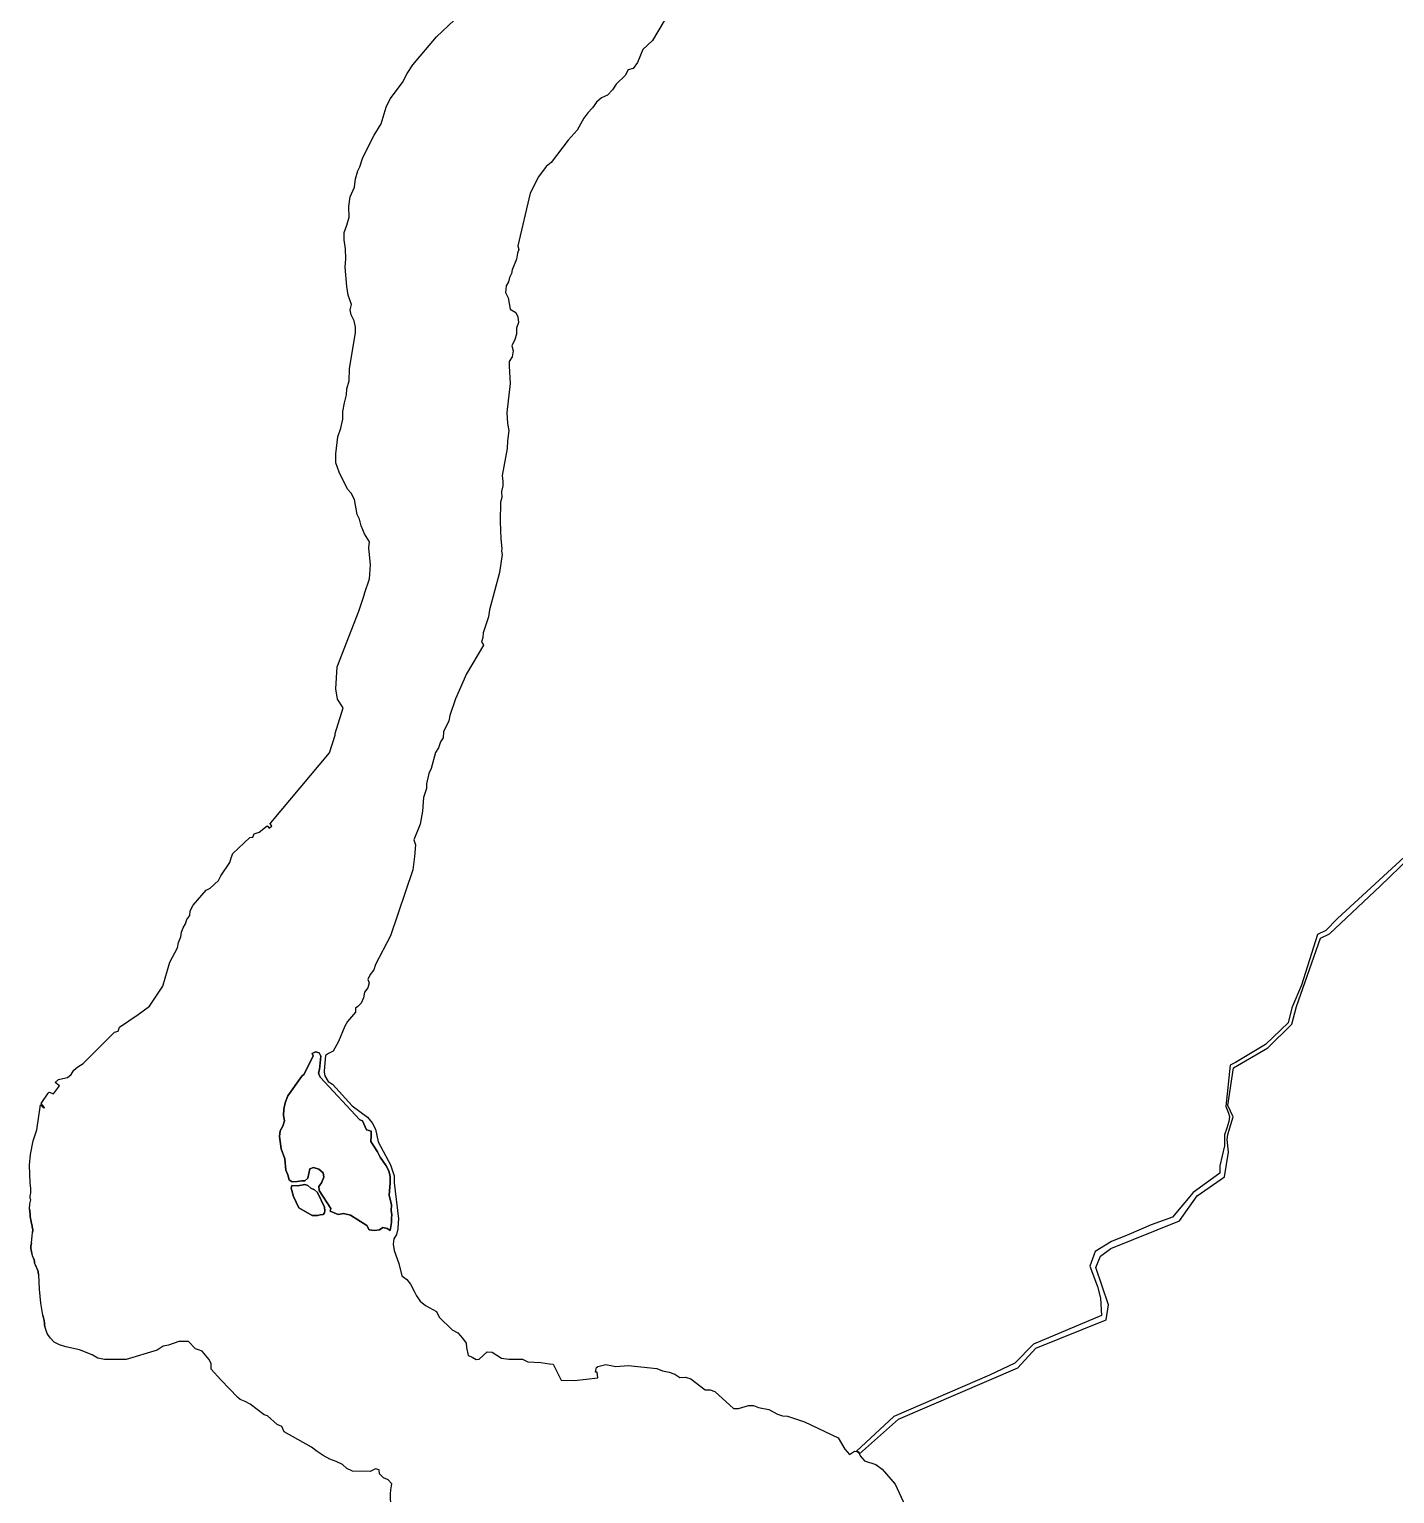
# Model space of a CAD drawing. Extents: x 708293 to 716990, y 4902010 to 4917550.
# Drawn here: x 713790 to 714810, y 4909771 to 4910865 of the extents above; entities that cross this region are included whole.
import ezdxf

# ---------------------------------------------------------------- set-up
doc = ezdxf.new("R2010")
doc.units = 0
for name, color, linetype in [('river-fill', 7, 'Continuous'), ('river_lake_canal', 7, 'Continuous'), ('Underground', 7, 'Continuous')]:
    doc.layers.add(name, color=color, linetype=linetype)

msp = doc.modelspace()

# ---------------------------------------------------------------- linework, layer by layer
at = {"layer": 'river-fill'}
for points in [[(714273.5, 4910887.4), (714255.3, 4910856.5), (714248, 4910849.7), (714244, 4910840), (714240.9, 4910835.6), (714237.1, 4910834.4), (714234.8, 4910830.3), (714228.2, 4910823.9), (714225.3, 4910819.5), (714221.6, 4910815.6)], [(714035.1, 4910759), (714036.7, 4910762.1), (714038.8, 4910768.3), (714039.9, 4910771.1), (714047.4, 4910785.6), (714052.7, 4910794.2), (714056.3, 4910806.6), (714059.4, 4910812.8), (714068.7, 4910825.1), (714072, 4910831.7), (714076.2, 4910838.3), (714093.9, 4910859.1), (714107.2, 4910871.6)], [(714221.6, 4910815.6), (714217.2, 4910813.5), (714213.4, 4910810.4), (714210.6, 4910806), (714207, 4910802.4), (714203.9, 4910798.3), (714199.1, 4910789.5), (714192.3, 4910781.9), (714179.6, 4910765.4), (714176, 4910762.4), (714170.1, 4910754.5), (714163.9, 4910742.3), (714154.7, 4910703), (714155.5, 4910700.3), (714154.4, 4910697.5), (714153.7, 4910693.1), (714150.6, 4910685.2), (714149.9, 4910682.3), (714148.6, 4910679.5), (714147.7, 4910676.2), (714145.9, 4910673.2), (714145.6, 4910668.3), (714147.4, 4910664.3), (714149.1, 4910655.7), (714153.2, 4910653.3), (714154.7, 4910650.1), (714155.1, 4910645.7), (714153.7, 4910641.6), (714153.6, 4910637.1), (714152.4, 4910633), (714150.2, 4910628.4), (714151.2, 4910624.6), (714150.4, 4910620.1), (714148.3, 4910616.6), (714148.2, 4910613.1), (714149, 4910600.2), (714146.6, 4910578.6), (714147.1, 4910570.4), (714148.1, 4910565.1), (714146.9, 4910557.5), (714146.7, 4910551.6), (714142.9, 4910531.5), (714143.5, 4910527.1), (714143.5, 4910523.9), (714142.5, 4910519.5), (714142.7, 4910515.2), (714141.7, 4910511.5), (714141.4, 4910497.2), (714142.1, 4910484.2), (714142.8, 4910477), (714142.6, 4910474.9), (714143, 4910472.5), (714141, 4910459), (714133.5, 4910431.2), (714132.9, 4910425.9), (714128.8, 4910414), (714128.5, 4910410.6), (714127.5, 4910407.1), (714128.9, 4910405.5), (714129.2, 4910404.7), (714116.4, 4910383.5), (714108.1, 4910364.6), (714103.9, 4910352.3), (714103.2, 4910348.4), (714099.3, 4910340.1), (714099, 4910335.7), (714096.9, 4910332.5), (714095.5, 4910328.1), (714093.2, 4910324.6), (714090, 4910312.6), (714088.2, 4910309), (714086.5, 4910301.1), (714086.5, 4910297.8), (714084.3, 4910291.1), (714083.5, 4910280.7), (714081.8, 4910271.1), (714077.1, 4910259.5), (714078.2, 4910255.7), (714077.6, 4910246.9), (714076.2, 4910237.1), (714059.5, 4910187.7), (714048.4, 4910166.3), (714047.1, 4910162.3), (714044.5, 4910158.9), (714042.8, 4910155.2), (714043.8, 4910152.5), (714042.7, 4910148.8), (714040.3, 4910145.5), (714039.4, 4910141.4), (714037.8, 4910137.3), (714035.2, 4910134.8), (714033.5, 4910133.6), (714033.5, 4910130.7), (714027.5, 4910123.6), (714025.4, 4910120.2), (714020.9, 4910108.7), (714016.7, 4910101.5), (714013.2, 4910099.9), (714011.1, 4910098.2), (714010, 4910086.9), (714010, 4910085.9)], [(713800.6, 4910058.9), (713801.3, 4910059.6), (713798.6, 4910062.5), (713804, 4910070.3), (713804.7, 4910071), (713807.9, 4910069.8), (713812.3, 4910075.7), (713809.1, 4910078.2), (713811.6, 4910080.5), (713814.8, 4910081.1), (713818.3, 4910081.8), (713821.1, 4910084.2), (713823.1, 4910087.4), (713826, 4910089.8), (713830.2, 4910092.3), (713853.4, 4910115.7), (713856.3, 4910116.6), (713857.3, 4910119.5), (713871.2, 4910128.9), (713879.7, 4910135.1), (713889.7, 4910150), (713894.7, 4910168.1), (713900.5, 4910178.7), (713901.3, 4910182.7), (713903, 4910187), (713903.5, 4910190.4), (713904.7, 4910193.6), (713906.5, 4910196.7), (713907.4, 4910199.9), (713909.7, 4910202.9), (713909.9, 4910206.3), (713912.2, 4910210.6), (713921.9, 4910221.9), (713925, 4910223.4), (713931.1, 4910229.1), (713933, 4910232.6), (713939.7, 4910242.4), (713940.5, 4910245.9), (713941.9, 4910249.3), (713954.5, 4910261.1), (713956.7, 4910261.4), (713957.9, 4910263.9), (713961.6, 4910265.2), (713967.5, 4910269.9), (713969.1, 4910268.1), (713971.1, 4910269.8), (713969.4, 4910271.5), (713970.3, 4910272.2), (714014.1, 4910324.3), (714018.2, 4910337.6), (714018.3, 4910338.7), (714024.2, 4910358), (714020.1, 4910364.4), (714018.8, 4910372.2), (714019.9, 4910388.7), (714036, 4910430.3), (714040.1, 4910442.8), (714040.3, 4910443.3), (714043.9, 4910454.3), (714044.7, 4910464.7), (714043.5, 4910477.6), (714044, 4910481.9), (714040.3, 4910487.9), (714037.6, 4910493.8), (714036.5, 4910498.8), (714034.8, 4910502.4), (714032.7, 4910513.5), (714030.3, 4910518.3), (714027.6, 4910521.4), (714021.2, 4910533.9), (714018.9, 4910541), (714018.7, 4910547.6), (714020.3, 4910560.4), (714022.6, 4910566.8), (714023.9, 4910573.5), (714024.1, 4910579.4), (714025.2, 4910585.7), (714026.8, 4910591.7), (714027, 4910596.3), (714028.8, 4910602.2), (714029.1, 4910611.1), (714033.5, 4910638.3), (714033.6, 4910642.4), (714032.4, 4910647.1), (714030.3, 4910651.6), (714029.5, 4910655.3), (714030.6, 4910659.2), (714028.1, 4910666.3), (714027, 4910672.8), (714025.8, 4910687.1), (714026.3, 4910693.3), (714026.1, 4910700.7), (714025, 4910707.5), (714025.1, 4910713), (714027.1, 4910718.5), (714028.7, 4910724.5), (714028.5, 4910732.4), (714029.6, 4910739.6), (714032.7, 4910746.9), (714033.5, 4910753), (714035.1, 4910759)], [(714010, 4910085.9), (714010.7, 4910083.2), (714013, 4910078.8), (714016.2, 4910076.9), (714031, 4910060.7), (714042.4, 4910052.2), (714045.9, 4910048), (714048.3, 4910043.4), (714050.3, 4910033.9), (714059.5, 4910016.6), (714062.4, 4910008.5), (714062.3, 4910003.9), (714062.3, 4910003.3), (714065.5, 4909976.3), (714065.4, 4909973.5), (714065.1, 4909968.8), (714064, 4909964.7), (714062, 4909961.5), (714061.7, 4909957.5), (714062.4, 4909952.7), (714065.8, 4909943), (714068.2, 4909933.8), (714071.7, 4909931), (714074.6, 4909927.5)], [(714048.5, 4909789.6), (714044.4, 4909787.5), (714031.2, 4909787.9), (714027, 4909789.9), (714023.7, 4909792.9), (714019.1, 4909795.1), (714014.2, 4909796.7), (714009.4, 4909799.5), (714004.9, 4909802.5), (714000.7, 4909805.7), (713980.1, 4909817.2), (713978.4, 4909821.1), (713975.1, 4909822.7), (713967.8, 4909829.1), (713965.3, 4909829.9), (713954.9, 4909837.9), (713951, 4909840), (713947.4, 4909841.4), (713945.6, 4909843), (713932.8, 4909856.2), (713925.8, 4909864.1), (713925.6, 4909868.3), (713924, 4909871.6), (713918.9, 4909877.5), (713916.3, 4909878.6), (713914, 4909879.3), (713908.7, 4909884.7), (713901.6, 4909884.7), (713893.9, 4909881.9), (713889.9, 4909881.1), (713885.4, 4909878.2), (713862.3, 4909871.3), (713845.9, 4909871.2), (713841.1, 4909872.3), (713836.8, 4909874.7), (713827.3, 4909878.5), (713817.1, 4909880.7), (713812.3, 4909882.1), (713808.4, 4909884.2), (713805.5, 4909887.4), (713803.3, 4909890.7), (713801.4, 4909895.8), (713801.3, 4909897.2), (713801.2, 4909898.5), (713801, 4909900.4), (713800.5, 4909902.4), (713800, 4909904.3), (713798.4, 4909913.3), (713797.5, 4909923.9), (713796.9, 4909934.4), (713796.8, 4909934.9), (713796.6, 4909935.9), (713796.4, 4909937.1), (713795.7, 4909939.1), (713795, 4909940.4), (713794.4, 4909941.8), (713793.8, 4909943.2), (713793.7, 4909944.4), (713793.4, 4909945.7), (713793, 4909947), (713792.6, 4909947.9), (713791.7, 4909950.7), (713791.4, 4909951.8), (713791.2, 4909952.9), (713791, 4909954.5), (713791, 4909956.1), (713791.2, 4909957), (713791.4, 4909958.5), (713792.3, 4909966), (713792.3, 4909966.6), (713792.4, 4909967.3), (713792.4, 4909968.3), (713792.3, 4909969.1), (713792.1, 4909970.3), (713791.9, 4909971.1), (713791.4, 4909972.8), (713790.9, 4909975.5), (713790.7, 4909976.7), (713790.5, 4909978.3), (713790.5, 4909980.1), (713790, 4909983.9), (713790.3, 4909987.6), (713790.6, 4909988.5), (713790.8, 4909989.6), (713790.9, 4909990.5), (713790.4, 4909991.4), (713790.4, 4909992.4), (713790.4, 4909993.5), (713790.7, 4909994.6), (713790.9, 4909995.5), (713791, 4909996.5), (713791.1, 4909997.4), (713791, 4909998.4), (713790.9, 4909998.9), (713790.6, 4910003.3), (713789.9, 4910016.4), (713790.7, 4910024.3), (713792.8, 4910034.7), (713795.5, 4910042.8), (713798.1, 4910061.5), (713800.6, 4910058.9)], [(714074.6, 4909927.5), (714077.4, 4909922.3), (714079.1, 4909918.7), (714081.9, 4909914.8), (714085.7, 4909911.5), (714094, 4909907.2), (714096, 4909902.9), (714105.7, 4909893.3), (714110, 4909891.1), (714113.5, 4909887.3), (714116.2, 4909883.5), (714116.5, 4909880.3), (714117.6, 4909874.2), (714119.7, 4909873.6), (714120.7, 4909872.9), (714123.7, 4909871.3), (714125.9, 4909871.5), (714131.7, 4909876.9), (714135.5, 4909876.7), (714142.6, 4909872.3), (714147.9, 4909871.5), (714158.2, 4909871.5), (714162.3, 4909869.6), (714171.9, 4909869.1), (714178.3, 4909868), (714181, 4909867.7), (714187.1, 4909855.9), (714197.1, 4909855.7), (714214.4, 4909857.5), (714213.9, 4909861.9), (714212.8, 4909861.9), (714212.9, 4909863.4), (714213.4, 4909865.3), (714214.5, 4909866.1), (714220.5, 4909867.5), (714227.9, 4909866), (714237.2, 4909866.8), (714258.5, 4909864.6), (714262.7, 4909862.9), (714267.8, 4909861.9), (714271.9, 4909860.3), (714275.6, 4909857.9), (714279.9, 4909858), (714283.9, 4909856.7), (714294.7, 4909848.7), (714298.4, 4909848.7), (714301.8, 4909847.4), (714315.9, 4909834.7), (714319.6, 4909834.7), (714327, 4909836.8), (714330.8, 4909836.8), (714334.4, 4909835.5), (714342.1, 4909833.9), (714348.7, 4909830.4), (714352.3, 4909829.2), (714356.1, 4909828.9), (714368.8, 4909824.7), (714394, 4909812.8), (714398.9, 4909804.3), (714402.3, 4909800.2), (714406.2, 4909802.9), (714409.2, 4909802.6), (714410.4, 4909799.2), (714413.6, 4909795.5), (714422.1, 4909792.8), (714426.7, 4909789.3), (714436.6, 4909778.1), (714448.7, 4909751.7)], [(714059.5, 4909771), (714059.9, 4909773.8), (714060.5, 4909778.3), (714057.9, 4909781.4), (714054.3, 4909782.9), (714051.4, 4909785.8), (714051.2, 4909788.8), (714048.5, 4909789.6)]]:
    msp.add_lwpolyline(points, dxfattribs=at)
for points in [[(713990, 4910004.3), (713993.3, 4910004.6), (713995.7, 4910004.8), (713998, 4910006.6), (713999.4, 4910013.6), (714002.1, 4910014.6), (714006.1, 4910013.5), (714009.3, 4910010.6), (714009.9, 4910007.4), (714008, 4910003.3), (714008, 4910003.3), (714006.2, 4910000.6), (714006.3, 4909997.5), (714015.1, 4909984.1), (714014.5, 4909982.1), (714020.6, 4909979.5), (714024.6, 4909980.3), (714029.7, 4909979), (714042, 4909971.3), (714043.6, 4909968), (714047.6, 4909967.6), (714051.3, 4909968.2), (714053.8, 4909969.9), (714057.1, 4909969.2), (714059.4, 4909967.7), (714060.3, 4909973.5), (714060.3, 4909976.6), (714060.5, 4909979.5), (714060.1, 4909982.3), (714060.4, 4909986.7), (714058.6, 4909994.1), (714059.3, 4910003.3), (714059.4, 4910007.9), (714058.3, 4910012.2), (714056.3, 4910015.9), (714051.8, 4910022.3), (714049.9, 4910026.3), (714045, 4910034.1), (714045.3, 4910038), (714045.1, 4910041.9), (714041.8, 4910042.7), (714038.6, 4910049.6), (714036.7, 4910050.3), (714007, 4910082.2), (714005.9, 4910085), (714006.7, 4910087.8), (714007.5, 4910097.8), (714006.4, 4910100.2), (714003.5, 4910101.1), (714001.1, 4910099.9), (714001.9, 4910098), (713995.2, 4910084.3), (713993.5, 4910083), (713983, 4910068.3), (713980.9, 4910063), (713979.9, 4910058.3), (713979.6, 4910053.6), (713980.5, 4910049.5), (713979.1, 4910045.5), (713977.3, 4910042), (713976.8, 4910037.7), (713977.9, 4910028.6), (713980.8, 4910021.1), (713981.5, 4910012.7), (713983, 4910009.1), (713983.9, 4910005.4), (713986.3, 4910004)], [(713990.4, 4910001), (713986, 4910001.1), (713985.5, 4909999.3), (713987.1, 4909993), (713991.2, 4909984.6), (714001, 4909978.9), (714004.1, 4909978.7), (714005, 4909978.9), (714007.2, 4909979.4), (714009.3, 4909979.6), (714010.3, 4909980.8), (714010.7, 4909982.3), (714010.4, 4909985.1), (714005, 4909995.9), (714002.8, 4909997.9), (714000.1, 4909999.2), (713997.9, 4910001.1), (713995.6, 4910002)]]:
    msp.add_lwpolyline(points, close=True, dxfattribs=at)
at = {"layer": 'river_lake_canal'}
for points in [[(714273.5, 4910887.4), (714255.3, 4910856.5), (714248, 4910849.7), (714244, 4910840), (714240.9, 4910835.6), (714237.1, 4910834.4), (714234.8, 4910830.3), (714228.2, 4910823.9), (714225.3, 4910819.5), (714221.6, 4910815.6), (714217.2, 4910813.5), (714213.4, 4910810.4), (714210.6, 4910806), (714207, 4910802.4), (714203.9, 4910798.3), (714199.1, 4910789.5), (714192.3, 4910781.9), (714179.6, 4910765.4), (714176, 4910762.4)], [(714036.7, 4910762.1), (714038.8, 4910768.3), (714039.9, 4910771.1), (714047.4, 4910785.6), (714052.7, 4910794.2), (714056.3, 4910806.6), (714059.4, 4910812.8), (714068.7, 4910825.1), (714072, 4910831.7), (714076.2, 4910838.3), (714093.9, 4910859.1), (714107.2, 4910871.6)], [(714040.3, 4910443.3), (714043.9, 4910454.3), (714044.7, 4910464.7), (714043.5, 4910477.6), (714044, 4910481.9), (714040.3, 4910487.9), (714037.6, 4910493.8), (714036.5, 4910498.8), (714034.8, 4910502.4), (714032.7, 4910513.5), (714030.3, 4910518.3), (714027.6, 4910521.4), (714021.2, 4910533.9), (714018.9, 4910541), (714018.7, 4910547.6), (714020.3, 4910560.4), (714022.6, 4910566.8), (714023.9, 4910573.5), (714024.1, 4910579.4), (714025.2, 4910585.7), (714026.8, 4910591.7), (714027, 4910596.3), (714028.8, 4910602.2), (714029.1, 4910611.1), (714033.5, 4910638.3), (714033.6, 4910642.4), (714032.4, 4910647.1), (714030.3, 4910651.6), (714029.5, 4910655.3), (714030.6, 4910659.2), (714028.1, 4910666.3), (714027, 4910672.8), (714025.8, 4910687.1), (714026.3, 4910693.3), (714026.1, 4910700.7), (714025, 4910707.5), (714025.1, 4910713), (714027.1, 4910718.5), (714028.7, 4910724.5), (714028.5, 4910732.4), (714029.6, 4910739.6), (714032.7, 4910746.9), (714033.5, 4910753), (714035.1, 4910759), (714036.7, 4910762.1)], [(714176, 4910762.4), (714170.1, 4910754.5), (714163.9, 4910742.3), (714154.7, 4910703), (714155.5, 4910700.3), (714154.4, 4910697.5), (714153.7, 4910693.1), (714150.6, 4910685.2), (714149.9, 4910682.3), (714148.6, 4910679.5), (714147.7, 4910676.2), (714145.9, 4910673.2), (714145.6, 4910668.3), (714147.4, 4910664.3), (714149.1, 4910655.7), (714153.2, 4910653.3), (714154.7, 4910650.1), (714155.1, 4910645.7), (714153.7, 4910641.6), (714153.6, 4910637.1), (714152.4, 4910633), (714150.2, 4910628.4), (714151.2, 4910624.6), (714150.4, 4910620.1), (714148.3, 4910616.6), (714148.2, 4910613.1), (714149, 4910600.2), (714146.6, 4910578.6), (714147.1, 4910570.4), (714148.1, 4910565.1), (714146.9, 4910557.5), (714146.7, 4910551.6), (714142.9, 4910531.5), (714143.5, 4910527.1), (714143.5, 4910523.9), (714142.5, 4910519.5), (714142.7, 4910515.2), (714141.7, 4910511.5), (714141.4, 4910497.2), (714142.1, 4910484.2), (714142.8, 4910477), (714142.6, 4910474.9), (714143, 4910472.5), (714141, 4910459), (714133.5, 4910431.2), (714132.9, 4910425.9), (714128.8, 4910414), (714128.5, 4910410.6), (714127.5, 4910407.1), (714128.9, 4910405.5), (714129.2, 4910404.7)], [(714024.2, 4910358), (714020.1, 4910364.4), (714018.8, 4910372.2), (714019.9, 4910388.7), (714036, 4910430.3), (714040.1, 4910442.8), (714040.3, 4910443.3)], [(714129.2, 4910404.7), (714116.4, 4910383.5)], [(714116.4, 4910383.5), (714108.1, 4910364.6), (714103.9, 4910352.3), (714103.2, 4910348.4), (714099.3, 4910340.1), (714099, 4910335.7), (714096.9, 4910332.5), (714095.5, 4910328.1), (714093.2, 4910324.6), (714090, 4910312.6), (714088.2, 4910309), (714086.5, 4910301.1), (714086.5, 4910297.8), (714084.3, 4910291.1), (714083.5, 4910280.7), (714081.8, 4910271.1), (714077.1, 4910259.5), (714078.2, 4910255.7), (714077.6, 4910246.9), (714076.2, 4910237.1), (714059.5, 4910187.7), (714048.4, 4910166.3), (714047.1, 4910162.3), (714044.5, 4910158.9), (714042.8, 4910155.2), (714043.8, 4910152.5), (714042.7, 4910148.8), (714040.3, 4910145.5), (714039.4, 4910141.4), (714037.8, 4910137.3), (714035.2, 4910134.8), (714033.5, 4910133.6), (714033.5, 4910130.7), (714027.5, 4910123.6), (714025.4, 4910120.2), (714020.9, 4910108.7), (714016.7, 4910101.5), (714013.2, 4910099.9), (714011.1, 4910098.2), (714010, 4910086.9), (714010, 4910085.9)], [(714018.3, 4910338.7), (714024.2, 4910358)], [(714018.2, 4910337.6), (714018.3, 4910338.7)], [(713969.4, 4910271.5), (713970.3, 4910272.2), (714014.1, 4910324.3), (714018.2, 4910337.6)], [(713811.6, 4910080.5), (713814.8, 4910081.1), (713818.3, 4910081.8), (713821.1, 4910084.2), (713823.1, 4910087.4), (713826, 4910089.8), (713830.2, 4910092.3), (713853.4, 4910115.7), (713856.3, 4910116.6), (713857.3, 4910119.5), (713871.2, 4910128.9), (713879.7, 4910135.1), (713889.7, 4910150), (713894.7, 4910168.1), (713900.5, 4910178.7), (713901.3, 4910182.7), (713903, 4910187), (713903.5, 4910190.4), (713904.7, 4910193.6), (713906.5, 4910196.7), (713907.4, 4910199.9), (713909.7, 4910202.9), (713909.9, 4910206.3), (713912.2, 4910210.6), (713921.9, 4910221.9), (713925, 4910223.4), (713931.1, 4910229.1), (713933, 4910232.6), (713939.7, 4910242.4), (713940.5, 4910245.9), (713941.9, 4910249.3), (713954.5, 4910261.1), (713956.7, 4910261.4), (713957.9, 4910263.9), (713961.6, 4910265.2), (713967.5, 4910269.9)], [(713967.5, 4910269.9), (713969.1, 4910268.1), (713971.1, 4910269.8), (713969.4, 4910271.5)], [(713990, 4910004.3), (713986.3, 4910004), (713983.9, 4910005.4), (713983, 4910009.1), (713981.5, 4910012.7), (713980.8, 4910021.1), (713977.9, 4910028.6), (713976.8, 4910037.7), (713977.3, 4910042), (713979.1, 4910045.5), (713980.5, 4910049.5), (713979.6, 4910053.6), (713979.9, 4910058.3), (713980.9, 4910063), (713983, 4910068.3), (713993.5, 4910083), (713995.2, 4910084.3), (714001.9, 4910098), (714001.1, 4910099.9), (714003.5, 4910101.1), (714006.4, 4910100.2), (714007.5, 4910097.8), (714006.7, 4910087.8), (714005.9, 4910085)], [(713804.7, 4910071), (713807.9, 4910069.8), (713812.3, 4910075.7), (713809.1, 4910078.2), (713811.6, 4910080.5)], [(714005.9, 4910085), (714007, 4910082.2)], [(714007, 4910082.2), (714036.7, 4910050.3), (714038.6, 4910049.6), (714041.8, 4910042.7), (714045.1, 4910041.9), (714045.3, 4910038), (714045, 4910034.1), (714049.9, 4910026.3), (714051.8, 4910022.3), (714056.3, 4910015.9), (714058.3, 4910012.2), (714059.4, 4910007.9), (714059.3, 4910003.3)], [(714010, 4910085.9), (714010.7, 4910083.2)], [(714010.7, 4910083.2), (714013, 4910078.8), (714016.2, 4910076.9), (714031, 4910060.7), (714042.4, 4910052.2), (714045.9, 4910048), (714048.3, 4910043.4), (714050.3, 4910033.9), (714059.5, 4910016.6), (714062.4, 4910008.5), (714062.3, 4910003.9), (714062.3, 4910003.3)], [(713798.6, 4910062.5), (713804, 4910070.3), (713804.7, 4910071)], [(713792.8, 4910034.7), (713795.5, 4910042.8), (713798.1, 4910061.5)], [(713798.1, 4910061.5), (713800.6, 4910058.9), (713801.3, 4910059.6), (713798.6, 4910062.5)], [(713790.7, 4910024.3), (713792.8, 4910034.7)], [(713789.9, 4910016.4), (713790.7, 4910024.3)], [(713790.6, 4910003.3), (713789.9, 4910016.4)], [(714008, 4910003.3), (714009.9, 4910007.4), (714009.3, 4910010.6), (714006.1, 4910013.5), (714002.1, 4910014.6), (713999.4, 4910013.6), (713998, 4910006.6), (713995.7, 4910004.8), (713993.3, 4910004.6), (713990, 4910004.3)], [(713790.9, 4909998.9), (713790.6, 4910003.3)], [(714005, 4909978.9), (714004.1, 4909978.7), (714001, 4909978.9), (713991.2, 4909984.6), (713987.1, 4909993), (713985.5, 4909999.3), (713986, 4910001.1), (713990.4, 4910001)], [(713990.4, 4910001), (713995.6, 4910002), (713997.9, 4910001.1), (714000.1, 4909999.2), (714002.8, 4909997.9), (714005, 4909995.9)], [(714060.3, 4909973.5), (714059.4, 4909967.7), (714057.1, 4909969.2), (714053.8, 4909969.9), (714051.3, 4909968.2), (714047.6, 4909967.6), (714043.6, 4909968), (714042, 4909971.3), (714029.7, 4909979), (714024.6, 4909980.3), (714020.6, 4909979.5), (714014.5, 4909982.1), (714015.1, 4909984.1), (714006.3, 4909997.5), (714006.2, 4910000.6), (714008, 4910003.3)], [(714008, 4910003.3), (714008, 4910003.3)], [(714059.3, 4910003.3), (714058.6, 4909994.1), (714060.4, 4909986.7), (714060.1, 4909982.3), (714060.5, 4909979.5), (714060.3, 4909976.6), (714060.3, 4909973.5)], [(714062.3, 4910003.3), (714065.5, 4909976.3), (714065.4, 4909973.5)], [(713790.3, 4909987.6), (713790.6, 4909988.5), (713790.8, 4909989.6), (713790.9, 4909990.5), (713790.4, 4909991.4), (713790.4, 4909992.4), (713790.4, 4909993.5), (713790.7, 4909994.6), (713790.9, 4909995.5), (713791, 4909996.5)], [(713791, 4909996.5), (713791.1, 4909997.4), (713791, 4909998.4), (713790.9, 4909998.9)], [(714005, 4909995.9), (714010.4, 4909985.1), (714010.7, 4909982.3), (714010.3, 4909980.8), (714009.3, 4909979.6), (714007.2, 4909979.4), (714005, 4909978.9)], [(713790, 4909983.9), (713790.3, 4909987.6)], [(713790, 4909983.9), (713790.5, 4909980.1)], [(713790.5, 4909980.1), (713790.5, 4909978.3), (713790.7, 4909976.7), (713790.9, 4909975.5), (713791.4, 4909972.8), (713791.9, 4909971.1)], [(713791.9, 4909971.1), (713792.1, 4909970.3), (713792.3, 4909969.1), (713792.4, 4909968.3), (713792.4, 4909967.3), (713792.3, 4909966.6), (713792.3, 4909966)], [(714065.4, 4909973.5), (714065.1, 4909968.8), (714064, 4909964.7), (714062, 4909961.5), (714061.7, 4909957.5), (714062.4, 4909952.7), (714065.8, 4909943), (714068.2, 4909933.8), (714071.7, 4909931), (714074.6, 4909927.5), (714077.4, 4909922.3), (714079.1, 4909918.7), (714081.9, 4909914.8), (714085.7, 4909911.5), (714094, 4909907.2), (714096, 4909902.9), (714105.7, 4909893.3), (714110, 4909891.1), (714113.5, 4909887.3), (714116.2, 4909883.5), (714116.5, 4909880.3), (714117.6, 4909874.2), (714119.7, 4909873.6), (714120.7, 4909872.9)], [(713791.4, 4909958.5), (713791.2, 4909957), (713791, 4909956.1), (713791, 4909954.5), (713791.2, 4909952.9), (713791.4, 4909951.8), (713791.7, 4909950.7)], [(713791.4, 4909958.5), (713792.3, 4909966)], [(713792.6, 4909947.9), (713791.7, 4909950.7)], [(713792.6, 4909947.9), (713793, 4909947), (713793.4, 4909945.7), (713793.7, 4909944.4), (713793.8, 4909943.2), (713794.4, 4909941.8), (713795, 4909940.4), (713795.7, 4909939.1), (713796.4, 4909937.1), (713796.6, 4909935.9), (713796.8, 4909934.9), (713796.9, 4909934.4)], [(713797.5, 4909923.9), (713796.9, 4909934.4)], [(713798.4, 4909913.3), (713797.5, 4909923.9)], [(713800, 4909904.3), (713798.4, 4909913.3)], [(713800, 4909904.3), (713800.5, 4909902.4), (713801, 4909900.4), (713801.2, 4909898.5), (713801.3, 4909897.2), (713801.4, 4909895.8)], [(713901.6, 4909884.7), (713893.9, 4909881.9), (713889.9, 4909881.1), (713885.4, 4909878.2), (713862.3, 4909871.3), (713845.9, 4909871.2), (713841.1, 4909872.3), (713836.8, 4909874.7), (713827.3, 4909878.5), (713817.1, 4909880.7), (713812.3, 4909882.1), (713808.4, 4909884.2), (713805.5, 4909887.4), (713803.3, 4909890.7), (713801.4, 4909895.8)], [(713914, 4909879.3), (713908.7, 4909884.7), (713901.6, 4909884.7)], [(713925.8, 4909864.1), (713925.6, 4909868.3), (713924, 4909871.6), (713918.9, 4909877.5), (713916.3, 4909878.6), (713914, 4909879.3)], [(714120.7, 4909872.9), (714123.7, 4909871.3)], [(714123.7, 4909871.3), (714125.9, 4909871.5), (714131.7, 4909876.9), (714135.5, 4909876.7), (714142.6, 4909872.3), (714147.9, 4909871.5), (714158.2, 4909871.5), (714162.3, 4909869.6), (714171.9, 4909869.1), (714178.3, 4909868), (714181, 4909867.7)], [(713945.6, 4909843), (713932.8, 4909856.2), (713925.8, 4909864.1)], [(714181, 4909867.7), (714187.1, 4909855.9)], [(714187.1, 4909855.9), (714197.1, 4909855.7), (714214.4, 4909857.5), (714213.9, 4909861.9)], [(714212.8, 4909861.9), (714212.9, 4909863.4), (714213.4, 4909865.3), (714214.5, 4909866.1), (714220.5, 4909867.5), (714227.9, 4909866), (714237.2, 4909866.8), (714258.5, 4909864.6), (714262.7, 4909862.9), (714267.8, 4909861.9), (714271.9, 4909860.3), (714275.6, 4909857.9), (714279.9, 4909858), (714283.9, 4909856.7), (714294.7, 4909848.7), (714298.4, 4909848.7), (714301.8, 4909847.4), (714315.9, 4909834.7), (714319.6, 4909834.7), (714327, 4909836.8), (714330.8, 4909836.8), (714334.4, 4909835.5), (714342.1, 4909833.9), (714348.7, 4909830.4), (714352.3, 4909829.2), (714356.1, 4909828.9), (714368.8, 4909824.7), (714394, 4909812.8), (714398.9, 4909804.3), (714402.3, 4909800.2)], [(714213.9, 4909861.9), (714212.8, 4909861.9)], [(714004.9, 4909802.5), (714000.7, 4909805.7), (713980.1, 4909817.2), (713978.4, 4909821.1), (713975.1, 4909822.7), (713967.8, 4909829.1), (713965.3, 4909829.9), (713954.9, 4909837.9), (713951, 4909840), (713947.4, 4909841.4), (713945.6, 4909843)], [(714402.3, 4909800.2), (714406.2, 4909802.9), (714409.2, 4909802.6), (714410.4, 4909799.2), (714413.6, 4909795.5), (714422.1, 4909792.8), (714426.7, 4909789.3), (714436.6, 4909778.1), (714448.7, 4909751.7)], [(714057.9, 4909781.4), (714054.3, 4909782.9), (714051.4, 4909785.8), (714051.2, 4909788.8), (714048.5, 4909789.6), (714044.4, 4909787.5), (714031.2, 4909787.9), (714027, 4909789.9), (714023.7, 4909792.9), (714019.1, 4909795.1), (714014.2, 4909796.7), (714009.4, 4909799.5), (714004.9, 4909802.5)], [(714059.9, 4909773.8), (714060.5, 4909778.3), (714057.9, 4909781.4)], [(714122.9, 4909721.8), (714121.9, 4909712.3), (714118.2, 4909703.9), (714115.1, 4909701.8), (714110.8, 4909700.1), (714097.5, 4909701.6), (714093, 4909699.9), (714087.8, 4909699.3), (714082.7, 4909700), (714078.7, 4909701.7), (714075.9, 4909704.7), (714073, 4909706.9), (714069.9, 4909713), (714069.8, 4909716.2), (714068.9, 4909720.5), (714070, 4909729.7), (714068.5, 4909734.2), (714064.5, 4909736.8), (714062, 4909740), (714062.3, 4909748.6), (714059.5, 4909766.7), (714059.5, 4909771), (714059.9, 4909773.8)]]:
    msp.add_lwpolyline(points, dxfattribs=at)
at = {"layer": 'Underground'}
msp.add_lwpolyline([(714816.6, 4910246.5), (714766.8, 4910200.6), (714758.1, 4910191.6), (714752, 4910188.6), (714739.9, 4910150.8), (714732.8, 4910134), (714730, 4910122.8), (714713, 4910106.5), (714690.8, 4910093.2), (714686.6, 4910091.1), (714683.5, 4910060.2), (714685.6, 4910055.3), (714686.2, 4910052.7), (714685.7, 4910049.1), (714684.3, 4910044.1), (714682.4, 4910039), (714682.4, 4910030.8), (714678.9, 4910015.8), (714679.1, 4910010.4), (714659, 4909996.1), (714643.7, 4909977.6), (714627.8, 4909971.9), (714611.1, 4909964.7), (714598.2, 4909959.5), (714585.8, 4909952), (714581.8, 4909941), (714587.7, 4909925.8), (714590, 4909917.1), (714590.7, 4909904.2), (714539.9, 4909882.6), (714526, 4909868.5), (714507, 4909859.6), (714435.5, 4909828.7), (714407.7, 4909802.7), (714409.8, 4909800.9), (714439, 4909826.6), (714528.1, 4909865), (714541.7, 4909879.8), (714594, 4909900.9), (714595.9, 4909912.2), (714586.5, 4909940.1), (714589.8, 4909948.5), (714597.5, 4909954.1), (714648.9, 4909974.8), (714662, 4909993.5), (714682.4, 4910007.8), (714685.5, 4910026.1), (714684.5, 4910035.5), (714685, 4910039.3), (714689, 4910052.4), (714685, 4910060.9), (714689.2, 4910089.2), (714714.8, 4910104.1), (714732.8, 4910121.7), (714736.2, 4910134.8), (714754.2, 4910186), (714761, 4910189.3), (714798.7, 4910224.8), (714820.9, 4910246.1)], dxfattribs=at)

doc.saveas('drawing.dxf')
